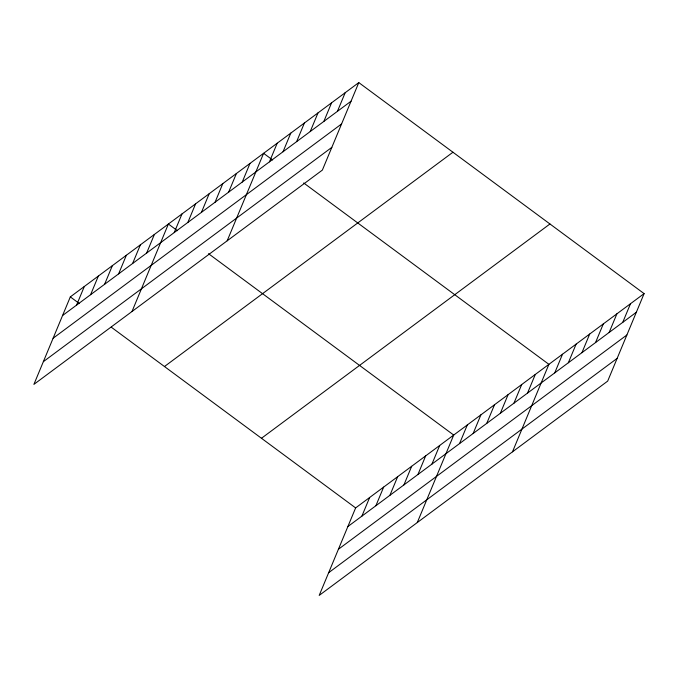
<?xml version="1.0" encoding="UTF-8"?>
<svg xmlns="http://www.w3.org/2000/svg" width="678" height="678" viewBox="0 0 678 678"><rect width="100%" height="100%" fill="white"/><g stroke="black" fill="none" stroke-linecap="round" stroke-linejoin="round"><path stroke-width="1.02" d="M358.798 82.597L70.317 296.888L33.9 384.384L322.372 170.085L358.798 82.597L644.1 293.616L607.683 381.112L319.202 595.403L355.628 507.915L644.1 293.616M76.572 305.117L84.326 286.48M90.589 294.71L98.344 276.073M104.598 284.302L112.353 265.666M118.608 273.887L126.362 255.259M132.617 263.479L140.38 244.851M146.634 253.072L154.389 234.435M131.981 311.524L168.398 224.028L177.407 230.69M174.246 232.562L182.001 213.926M187.84 222.46L195.603 203.824M201.442 212.358L209.197 193.722M215.045 202.256L222.799 183.619M228.639 192.154L236.402 173.517M242.241 182.051L249.996 163.415M227.181 240.8L263.598 153.313L272.598 159.974M269.437 161.847L277.2 143.211M283.04 151.745L290.794 133.108M296.642 141.634L304.397 123.006M310.236 131.532L317.999 112.904M323.838 121.43L331.593 102.802M337.441 111.328L345.195 92.7M361.882 516.144L369.637 497.508M375.892 505.729L383.646 487.101M389.901 495.321L397.664 476.693M403.919 484.914L411.673 466.278M417.928 474.507L425.682 455.87M431.937 464.099L439.691 445.463M417.292 522.543L453.709 435.056L208.519 253.699M459.548 443.59L467.303 424.953M473.151 433.479L480.905 414.851M486.745 423.377L494.508 404.749M500.347 413.275L508.102 394.647M513.949 403.173L521.704 384.545M527.543 393.071L535.306 374.442M512.483 451.828L548.9 364.34L303.71 182.984M554.748 372.866L562.503 354.238M568.342 362.764L576.105 344.136M581.944 352.662L589.699 334.034M595.547 342.56L603.301 323.923M609.141 332.457L616.904 313.821M622.743 322.355L630.498 303.719M62.562 315.524L351.034 101.225M53.104 338.246L341.576 123.947M43.358 361.662L331.83 147.363M164.466 366.527L452.946 152.236M261.471 438.276L549.951 223.977M347.865 526.552L636.345 312.253M338.407 549.273L626.887 334.974M328.669 572.681L617.141 358.382M70.317 296.888L79.326 303.549M111.251 327.169L355.628 507.915"/></g></svg>
